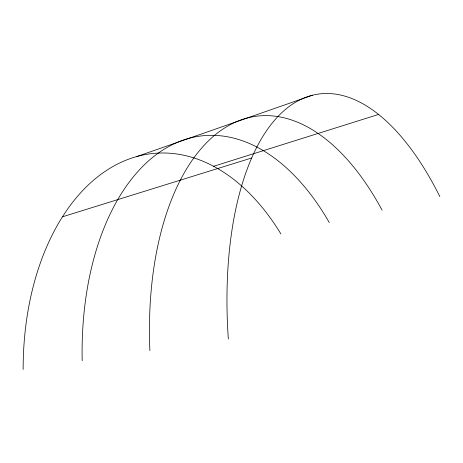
<?xml version="1.0" encoding="UTF-8"?>
<svg xmlns="http://www.w3.org/2000/svg" width="463" height="463" viewBox="0 0 463 463"><rect width="100%" height="100%" fill="white"/><g stroke="black" fill="none" stroke-linecap="round" stroke-linejoin="round"><path stroke-width="0.69" d="M136.822 156.535L312.473 95.233M213.582 166.292L378.549 114.442M62.418 216.823L251.652 157.981M228.328 339.009A278.761 127.875 81.2 0 1 291.991 104.488A278.761 127.875 81.2 0 1 439.85 196.625M149.89 350.641A261.983 138.177 82.4 0 1 226.28 126.955A261.983 138.177 82.4 0 1 382.091 210.196M82.188 360.683A247.254 145.451 83.7 0 1 168.063 146.921A247.254 145.451 83.7 0 1 329.315 222.605M23.15 369.439A234.226 150.446 85.2 0 1 116.086 164.793A234.226 150.446 85.2 0 1 280.914 233.977"/></g></svg>
